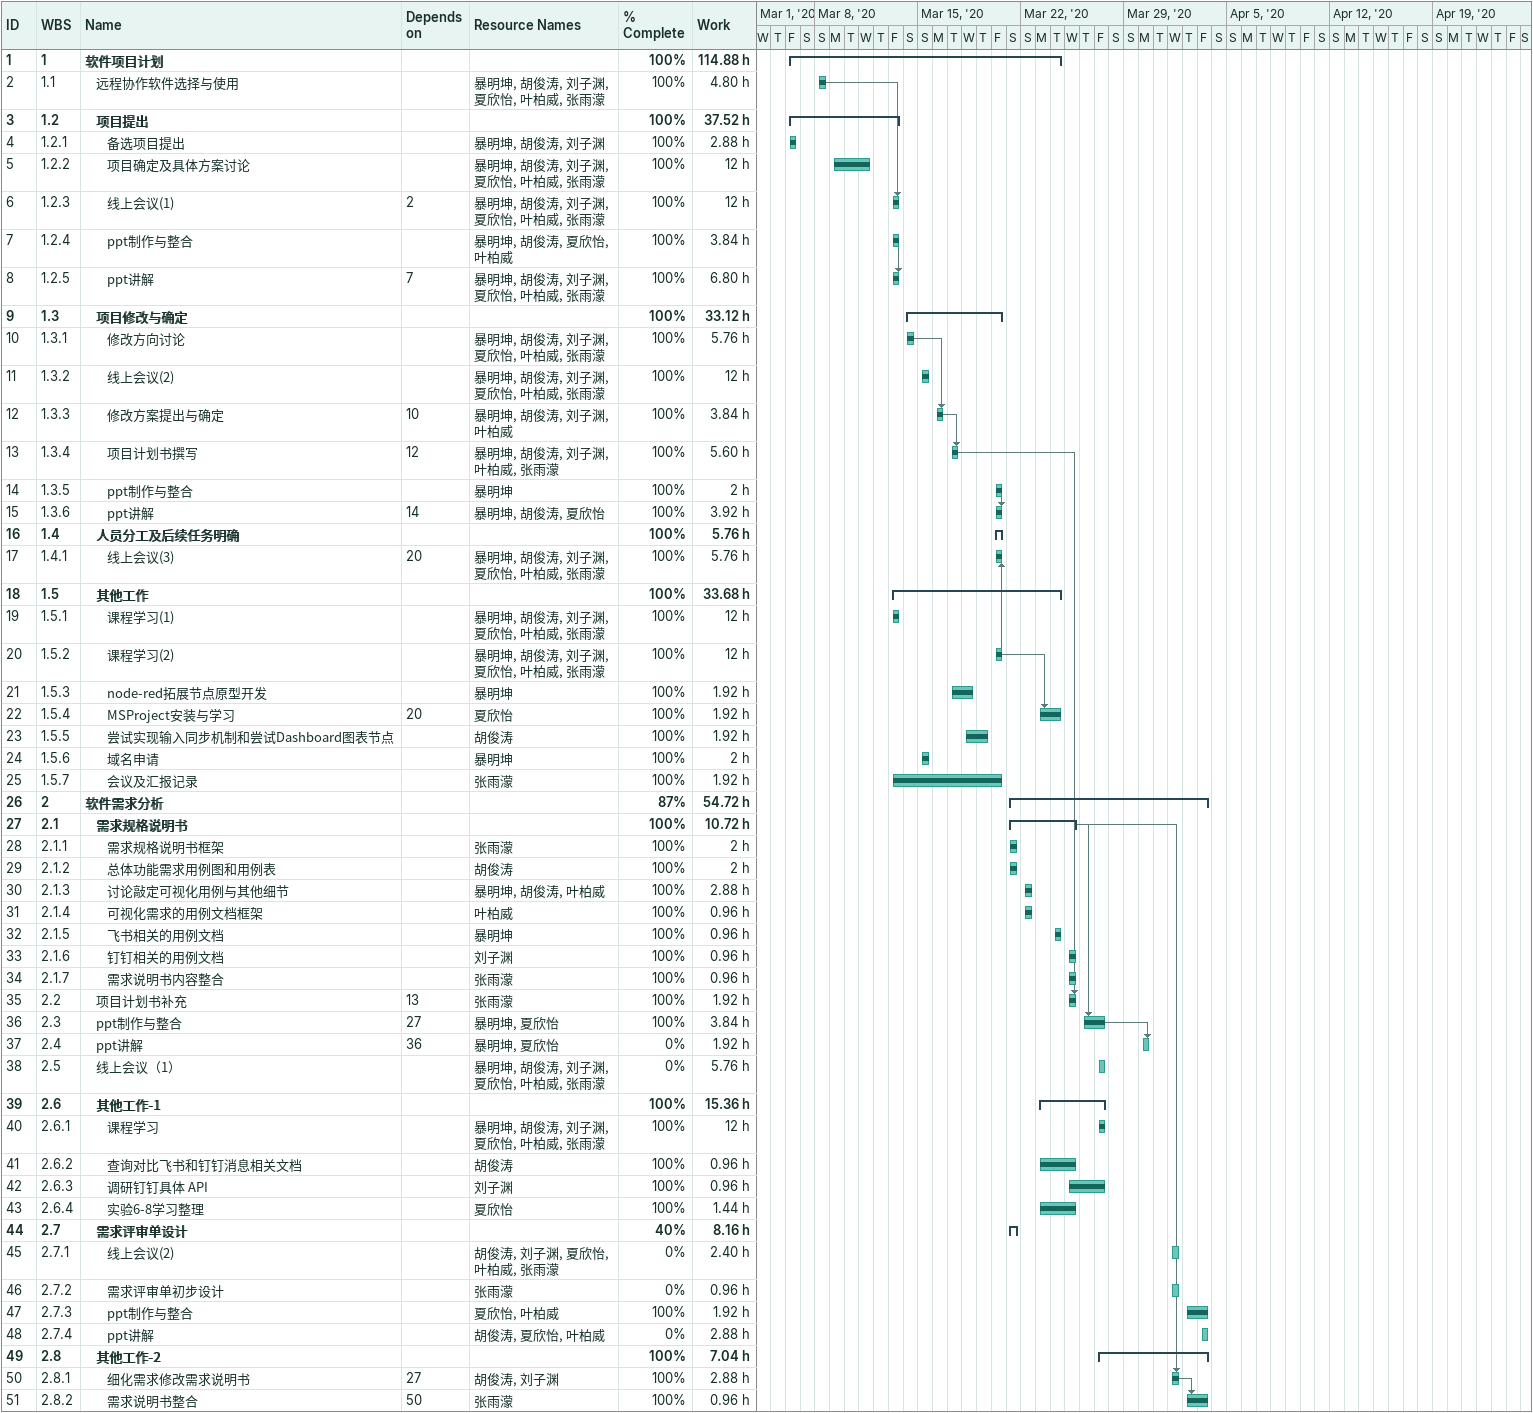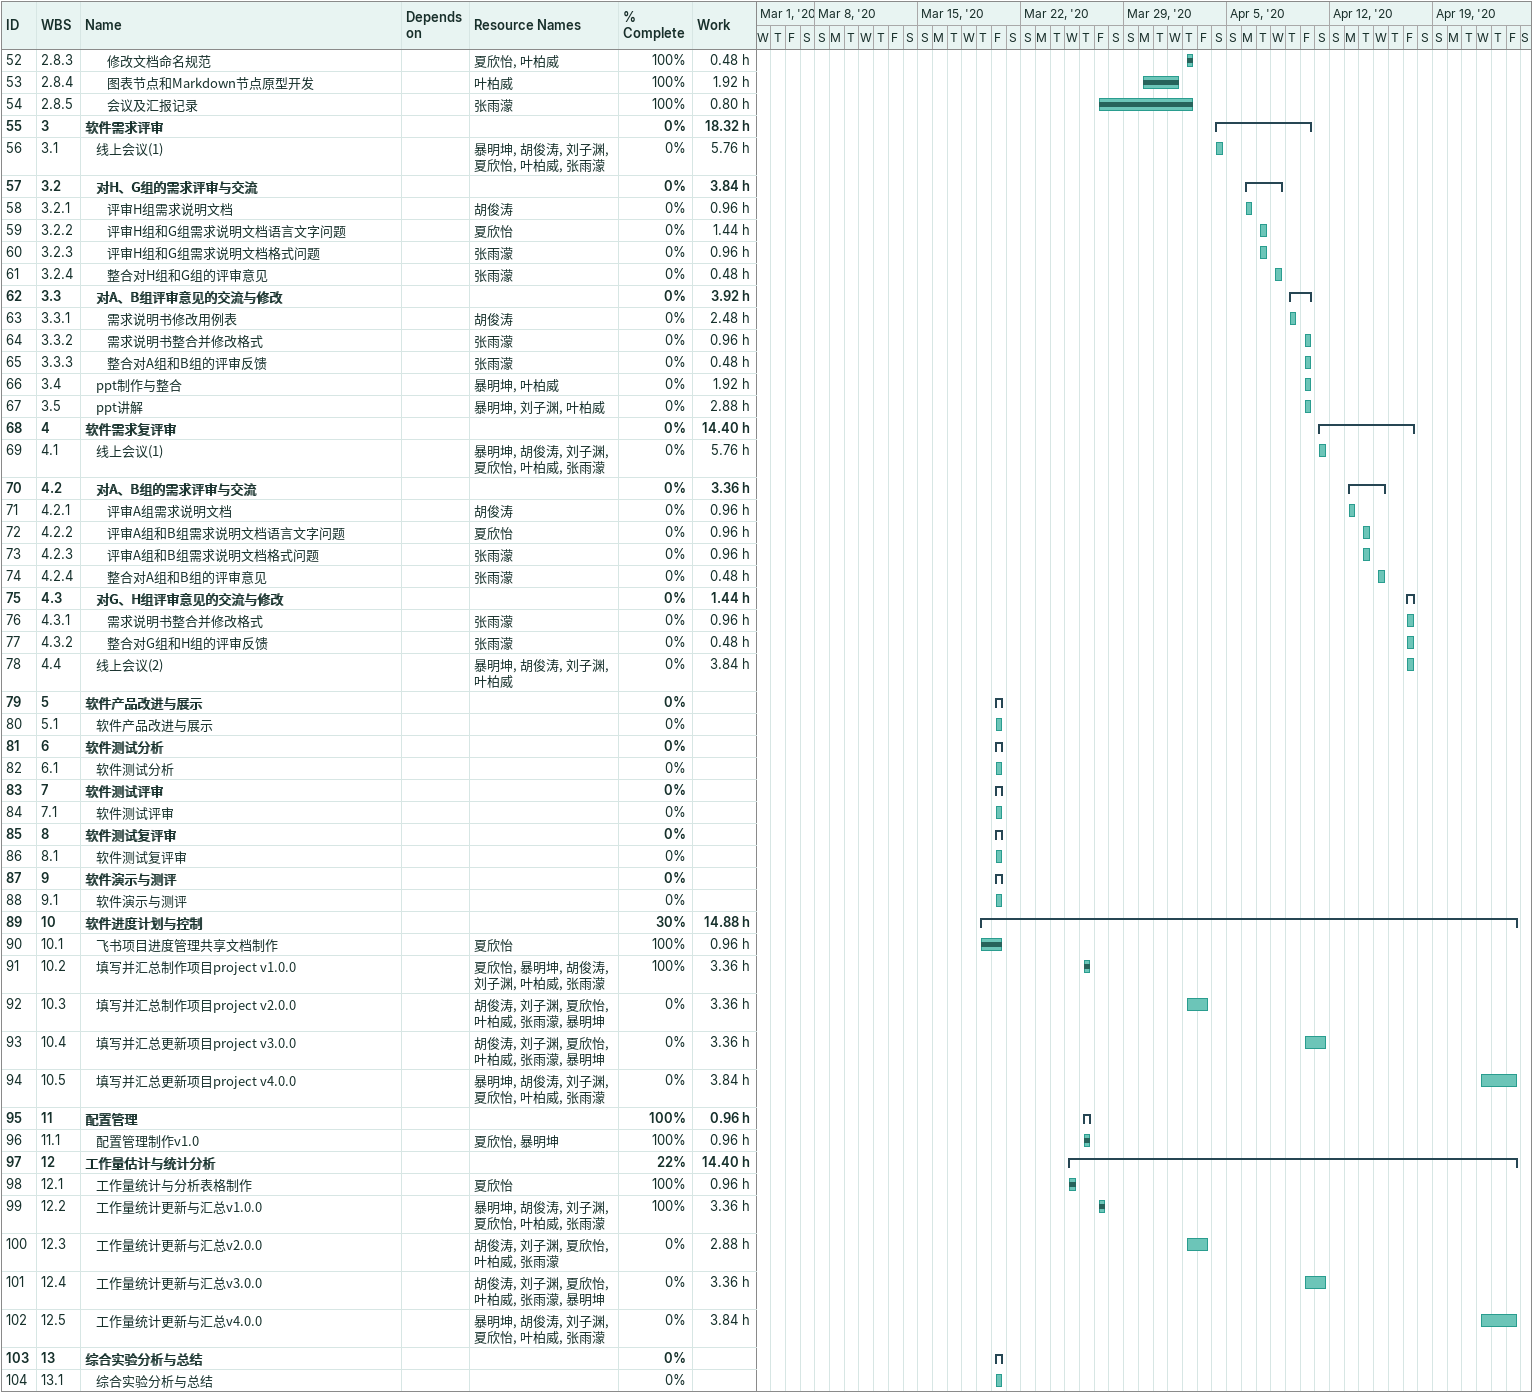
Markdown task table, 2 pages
| ID | WBS | Task | Start | Finish | Predecessors | Resources | % complete | Work (h) |
|---|---|---|---|---|---|---|---|---|
| 1 | 1 | **软件项目计划** | 2020-03-06 | 2020-03-24 |  |  | 100 | 114.88 |
| 2 | 1.1 | 远程协作软件选择与使用 | 2020-03-08 | 2020-03-08 |  | 暴明坤, 胡俊涛, 刘子渊, 夏欣怡, 叶柏威, 张雨濛 | 100 | 4.80 |
| 3 | 1.2 | **项目提出** | 2020-03-06 | 2020-03-13 |  |  | 100 | 37.52 |
| 4 | 1.2.1 | 备选项目提出 | 2020-03-06 | 2020-03-06 |  | 暴明坤, 胡俊涛, 刘子渊 | 100 | 2.88 |
| 5 | 1.2.2 | 项目确定及具体方案讨论 | 2020-03-09 | 2020-03-11 |  | 暴明坤, 胡俊涛, 刘子渊, 夏欣怡, 叶柏威, 张雨濛 | 100 | 12 |
| 6 | 1.2.3 | 线上会议(1) | 2020-03-13 | 2020-03-13 | 2 | 暴明坤, 胡俊涛, 刘子渊, 夏欣怡, 叶柏威, 张雨濛 | 100 | 12 |
| 7 | 1.2.4 | ppt制作与整合 | 2020-03-13 | 2020-03-13 |  | 暴明坤, 胡俊涛, 夏欣怡, 叶柏威 | 100 | 3.84 |
| 8 | 1.2.5 | ppt讲解 | 2020-03-13 | 2020-03-13 | 7 | 暴明坤, 胡俊涛, 刘子渊, 夏欣怡, 叶柏威, 张雨濛 | 100 | 6.80 |
| 9 | 1.3 | **项目修改与确定** | 2020-03-14 | 2020-03-20 |  |  | 100 | 33.12 |
| 10 | 1.3.1 | 修改方向讨论 | 2020-03-14 | 2020-03-14 |  | 暴明坤, 胡俊涛, 刘子渊, 夏欣怡, 叶柏威, 张雨濛 | 100 | 5.76 |
| 11 | 1.3.2 | 线上会议(2) | 2020-03-15 | 2020-03-15 |  | 暴明坤, 胡俊涛, 刘子渊, 夏欣怡, 叶柏威, 张雨濛 | 100 | 12 |
| 12 | 1.3.3 | 修改方案提出与确定 | 2020-03-16 | 2020-03-16 | 10 | 暴明坤, 胡俊涛, 刘子渊, 叶柏威 | 100 | 3.84 |
| 13 | 1.3.4 | 项目计划书撰写 | 2020-03-17 | 2020-03-17 | 12 | 暴明坤, 胡俊涛, 刘子渊, 叶柏威, 张雨濛 | 100 | 5.60 |
| 14 | 1.3.5 | ppt制作与整合 | 2020-03-20 | 2020-03-20 |  | 暴明坤 | 100 | 2 |
| 15 | 1.3.6 | ppt讲解 | 2020-03-20 | 2020-03-20 | 14 | 暴明坤, 胡俊涛, 夏欣怡 | 100 | 3.92 |
| 16 | 1.4 | **人员分工及后续任务明确** | 2020-03-20 | 2020-03-20 |  |  | 100 | 5.76 |
| 17 | 1.4.1 | 线上会议(3) | 2020-03-20 | 2020-03-20 | 20 | 暴明坤, 胡俊涛, 刘子渊, 夏欣怡, 叶柏威, 张雨濛 | 100 | 5.76 |
| 18 | 1.5 | **其他工作** | 2020-03-13 | 2020-03-24 |  |  | 100 | 33.68 |
| 19 | 1.5.1 | 课程学习(1) | 2020-03-13 | 2020-03-13 |  | 暴明坤, 胡俊涛, 刘子渊, 夏欣怡, 叶柏威, 张雨濛 | 100 | 12 |
| 20 | 1.5.2 | 课程学习(2) | 2020-03-20 | 2020-03-20 |  | 暴明坤, 胡俊涛, 刘子渊, 夏欣怡, 叶柏威, 张雨濛 | 100 | 12 |
| 21 | 1.5.3 | node-red拓展节点原型开发 | 2020-03-17 | 2020-03-18 |  | 暴明坤 | 100 | 1.92 |
| 22 | 1.5.4 | MSProject安装与学习 | 2020-03-23 | 2020-03-24 | 20 | 夏欣怡 | 100 | 1.92 |
| 23 | 1.5.5 | 尝试实现输入同步机制和尝试Dashboard图表节点 | 2020-03-18 | 2020-03-19 |  | 胡俊涛 | 100 | 1.92 |
| 24 | 1.5.6 | 域名申请 | 2020-03-15 | 2020-03-15 |  | 暴明坤 | 100 | 2 |
| 25 | 1.5.7 | 会议及汇报记录 | 2020-03-13 | 2020-03-20 |  | 张雨濛 | 100 | 1.92 |
| 26 | 2 | **软件需求分析** | 2020-03-21 | 2020-04-03 |  |  | 87 | 54.72 |
| 27 | 2.1 | **需求规格说明书** | 2020-03-21 | 2020-03-25 |  |  | 100 | 10.72 |
| 28 | 2.1.1 | 需求规格说明书框架 | 2020-03-21 | 2020-03-21 |  | 张雨濛 | 100 | 2 |
| 29 | 2.1.2 | 总体功能需求用例图和用例表 | 2020-03-21 | 2020-03-21 |  | 胡俊涛 | 100 | 2 |
| 30 | 2.1.3 | 讨论敲定可视化用例与其他细节 | 2020-03-22 | 2020-03-22 |  | 暴明坤, 胡俊涛, 叶柏威 | 100 | 2.88 |
| 31 | 2.1.4 | 可视化需求的用例文档框架 | 2020-03-22 | 2020-03-22 |  | 叶柏威 | 100 | 0.96 |
| 32 | 2.1.5 | 飞书相关的用例文档 | 2020-03-24 | 2020-03-24 |  | 暴明坤 | 100 | 0.96 |
| 33 | 2.1.6 | 钉钉相关的用例文档 | 2020-03-25 | 2020-03-25 |  | 刘子渊 | 100 | 0.96 |
| 34 | 2.1.7 | 需求说明书内容整合 | 2020-03-25 | 2020-03-25 |  | 张雨濛 | 100 | 0.96 |
| 35 | 2.2 | 项目计划书补充 | 2020-03-25 | 2020-03-25 | 13 | 张雨濛 | 100 | 1.92 |
| 36 | 2.3 | ppt制作与整合 | 2020-03-26 | 2020-03-27 | 27 | 暴明坤, 夏欣怡 | 100 | 3.84 |
| 37 | 2.4 | ppt讲解 | 2020-03-30 | 2020-03-30 | 36 | 暴明坤, 夏欣怡 | 0 | 1.92 |
| 38 | 2.5 | 线上会议（1） | 2020-03-27 | 2020-03-27 |  | 暴明坤, 胡俊涛, 刘子渊, 夏欣怡, 叶柏威, 张雨濛 | 0 | 5.76 |
| 39 | 2.6 | **其他工作-1** | 2020-03-23 | 2020-03-27 |  |  | 100 | 15.36 |
| 40 | 2.6.1 | 课程学习 | 2020-03-27 | 2020-03-27 |  | 暴明坤, 胡俊涛, 刘子渊, 夏欣怡, 叶柏威, 张雨濛 | 100 | 12 |
| 41 | 2.6.2 | 查询对比飞书和钉钉消息相关文档 | 2020-03-23 | 2020-03-25 |  | 胡俊涛 | 100 | 0.96 |
| 42 | 2.6.3 | 调研钉钉具体 API | 2020-03-25 | 2020-03-27 |  | 刘子渊 | 100 | 0.96 |
| 43 | 2.6.4 | 实验6-8学习整理 | 2020-03-23 | 2020-03-25 |  | 夏欣怡 | 100 | 1.44 |
| 44 | 2.7 | **需求评审单设计** | 2020-03-21 | 2020-03-21 |  |  | 40 | 8.16 |
| 45 | 2.7.1 | 线上会议(2) | 2020-04-01 | 2020-04-01 |  | 胡俊涛, 刘子渊, 夏欣怡, 叶柏威, 张雨濛 | 0 | 2.40 |
| 46 | 2.7.2 | 需求评审单初步设计 | 2020-04-01 | 2020-04-01 |  | 张雨濛 | 0 | 0.96 |
| 47 | 2.7.3 | ppt制作与整合 | 2020-04-02 | 2020-04-03 |  | 夏欣怡, 叶柏威 | 100 | 1.92 |
| 48 | 2.7.4 | ppt讲解 | 2020-04-03 | 2020-04-03 |  | 胡俊涛, 夏欣怡, 叶柏威 | 0 | 2.88 |
| 49 | 2.8 | **其他工作-2** | 2020-03-27 | 2020-04-03 |  |  | 100 | 7.04 |
| 50 | 2.8.1 | 细化需求修改需求说明书 | 2020-04-01 | 2020-04-01 | 27 | 胡俊涛, 刘子渊 | 100 | 2.88 |
| 51 | 2.8.2 | 需求说明书整合 | 2020-04-02 | 2020-04-03 | 50 | 张雨濛 | 100 | 0.96 |
| 52 | 2.8.3 | 修改文档命名规范 | 2020-04-02 | 2020-04-02 |  | 夏欣怡, 叶柏威 | 100 | 0.48 |
| 53 | 2.8.4 | 图表节点和Markdown节点原型开发 | 2020-03-30 | 2020-04-01 |  | 叶柏威 | 100 | 1.92 |
| 54 | 2.8.5 | 会议及汇报记录 | 2020-03-27 | 2020-04-02 |  | 张雨濛 | 100 | 0.80 |
| 55 | 3 | **软件需求评审** | 2020-04-04 | 2020-04-10 |  |  | 0 | 18.32 |
| 56 | 3.1 | 线上会议(1) | 2020-04-04 | 2020-04-04 |  | 暴明坤, 胡俊涛, 刘子渊, 夏欣怡, 叶柏威, 张雨濛 | 0 | 5.76 |
| 57 | 3.2 | **对H、G组的需求评审与交流** | 2020-04-06 | 2020-04-08 |  |  | 0 | 3.84 |
| 58 | 3.2.1 | 评审H组需求说明文档 | 2020-04-06 | 2020-04-06 |  | 胡俊涛 | 0 | 0.96 |
| 59 | 3.2.2 | 评审H组和G组需求说明文档语言文字问题 | 2020-04-07 | 2020-04-07 |  | 夏欣怡 | 0 | 1.44 |
| 60 | 3.2.3 | 评审H组和G组需求说明文档格式问题 | 2020-04-07 | 2020-04-07 |  | 张雨濛 | 0 | 0.96 |
| 61 | 3.2.4 | 整合对H组和G组的评审意见 | 2020-04-08 | 2020-04-08 |  | 张雨濛 | 0 | 0.48 |
| 62 | 3.3 | **对A、B组评审意见的交流与修改** | 2020-04-09 | 2020-04-10 |  |  | 0 | 3.92 |
| 63 | 3.3.1 | 需求说明书修改用例表 | 2020-04-09 | 2020-04-09 |  | 胡俊涛 | 0 | 2.48 |
| 64 | 3.3.2 | 需求说明书整合并修改格式 | 2020-04-10 | 2020-04-10 |  | 张雨濛 | 0 | 0.96 |
| 65 | 3.3.3 | 整合对A组和B组的评审反馈 | 2020-04-10 | 2020-04-10 |  | 张雨濛 | 0 | 0.48 |
| 66 | 3.4 | ppt制作与整合 | 2020-04-10 | 2020-04-10 |  | 暴明坤, 叶柏威 | 0 | 1.92 |
| 67 | 3.5 | ppt讲解 | 2020-04-10 | 2020-04-10 |  | 暴明坤, 刘子渊, 叶柏威 | 0 | 2.88 |
| 68 | 4 | **软件需求复评审** | 2020-04-11 | 2020-04-17 |  |  | 0 | 14.40 |
| 69 | 4.1 | 线上会议(1) | 2020-04-11 | 2020-04-11 |  | 暴明坤, 胡俊涛, 刘子渊, 夏欣怡, 叶柏威, 张雨濛 | 0 | 5.76 |
| 70 | 4.2 | **对A、B组的需求评审与交流** | 2020-04-13 | 2020-04-15 |  |  | 0 | 3.36 |
| 71 | 4.2.1 | 评审A组需求说明文档 | 2020-04-13 | 2020-04-13 |  | 胡俊涛 | 0 | 0.96 |
| 72 | 4.2.2 | 评审A组和B组需求说明文档语言文字问题 | 2020-04-14 | 2020-04-14 |  | 夏欣怡 | 0 | 0.96 |
| 73 | 4.2.3 | 评审A组和B组需求说明文档格式问题 | 2020-04-14 | 2020-04-14 |  | 张雨濛 | 0 | 0.96 |
| 74 | 4.2.4 | 整合对A组和B组的评审意见 | 2020-04-15 | 2020-04-15 |  | 张雨濛 | 0 | 0.48 |
| 75 | 4.3 | **对G、H组评审意见的交流与修改** | 2020-04-17 | 2020-04-17 |  |  | 0 | 1.44 |
| 76 | 4.3.1 | 需求说明书整合并修改格式 | 2020-04-17 | 2020-04-17 |  | 张雨濛 | 0 | 0.96 |
| 77 | 4.3.2 | 整合对G组和H组的评审反馈 | 2020-04-17 | 2020-04-17 |  | 张雨濛 | 0 | 0.48 |
| 78 | 4.4 | 线上会议(2) | 2020-04-17 | 2020-04-17 |  | 暴明坤, 胡俊涛, 刘子渊, 叶柏威 | 0 | 3.84 |
| 79 | 5 | **软件产品改进与展示** | 2020-03-20 | 2020-03-20 |  |  | 0 |  |
| 80 | 5.1 | 软件产品改进与展示 | 2020-03-20 | 2020-03-20 |  |  | 0 |  |
| 81 | 6 | **软件测试分析** | 2020-03-20 | 2020-03-20 |  |  | 0 |  |
| 82 | 6.1 | 软件测试分析 | 2020-03-20 | 2020-03-20 |  |  | 0 |  |
| 83 | 7 | **软件测试评审** | 2020-03-20 | 2020-03-20 |  |  | 0 |  |
| 84 | 7.1 | 软件测试评审 | 2020-03-20 | 2020-03-20 |  |  | 0 |  |
| 85 | 8 | **软件测试复评审** | 2020-03-20 | 2020-03-20 |  |  | 0 |  |
| 86 | 8.1 | 软件测试复评审 | 2020-03-20 | 2020-03-20 |  |  | 0 |  |
| 87 | 9 | **软件演示与测评** | 2020-03-20 | 2020-03-20 |  |  | 0 |  |
| 88 | 9.1 | 软件演示与测评 | 2020-03-20 | 2020-03-20 |  |  | 0 |  |
| 89 | 10 | **软件进度计划与控制** | 2020-03-19 | 2020-04-24 |  |  | 30 | 14.88 |
| 90 | 10.1 | 飞书项目进度管理共享文档制作 | 2020-03-19 | 2020-03-20 |  | 夏欣怡 | 100 | 0.96 |
| 91 | 10.2 | 填写并汇总制作项目project v1.0.0 | 2020-03-26 | 2020-03-26 |  | 夏欣怡, 暴明坤, 胡俊涛, 刘子渊, 叶柏威, 张雨濛 | 100 | 3.36 |
| 92 | 10.3 | 填写并汇总制作项目project v2.0.0 | 2020-04-02 | 2020-04-03 |  | 胡俊涛, 刘子渊, 夏欣怡, 叶柏威, 张雨濛, 暴明坤 | 0 | 3.36 |
| 93 | 10.4 | 填写并汇总更新项目project v3.0.0 | 2020-04-10 | 2020-04-11 |  | 胡俊涛, 刘子渊, 夏欣怡, 叶柏威, 张雨濛, 暴明坤 | 0 | 3.36 |
| 94 | 10.5 | 填写并汇总更新项目project v4.0.0 | 2020-04-22 | 2020-04-24 |  | 暴明坤, 胡俊涛, 刘子渊, 夏欣怡, 叶柏威, 张雨濛 | 0 | 3.84 |
| 95 | 11 | **配置管理** | 2020-03-26 | 2020-03-26 |  |  | 100 | 0.96 |
| 96 | 11.1 | 配置管理制作v1.0 | 2020-03-26 | 2020-03-26 |  | 夏欣怡, 暴明坤 | 100 | 0.96 |
| 97 | 12 | **工作量估计与统计分析** | 2020-03-25 | 2020-04-24 |  |  | 22 | 14.40 |
| 98 | 12.1 | 工作量统计与分析表格制作 | 2020-03-25 | 2020-03-25 |  | 夏欣怡 | 100 | 0.96 |
| 99 | 12.2 | 工作量统计更新与汇总v1.0.0 | 2020-03-27 | 2020-03-27 |  | 暴明坤, 胡俊涛, 刘子渊, 夏欣怡, 叶柏威, 张雨濛 | 100 | 3.36 |
| 100 | 12.3 | 工作量统计更新与汇总v2.0.0 | 2020-04-02 | 2020-04-03 |  | 胡俊涛, 刘子渊, 夏欣怡, 叶柏威, 张雨濛 | 0 | 2.88 |
| 101 | 12.4 | 工作量统计更新与汇总v3.0.0 | 2020-04-10 | 2020-04-11 |  | 胡俊涛, 刘子渊, 夏欣怡, 叶柏威, 张雨濛, 暴明坤 | 0 | 3.36 |
| 102 | 12.5 | 工作量统计更新与汇总v4.0.0 | 2020-04-22 | 2020-04-24 |  | 暴明坤, 胡俊涛, 刘子渊, 夏欣怡, 叶柏威, 张雨濛 | 0 | 3.84 |
| 103 | 13 | **综合实验分析与总结** | 2020-03-20 | 2020-03-20 |  |  | 0 |  |
| 104 | 13.1 | 综合实验分析与总结 | 2020-03-20 | 2020-03-20 |  |  | 0 |  |
